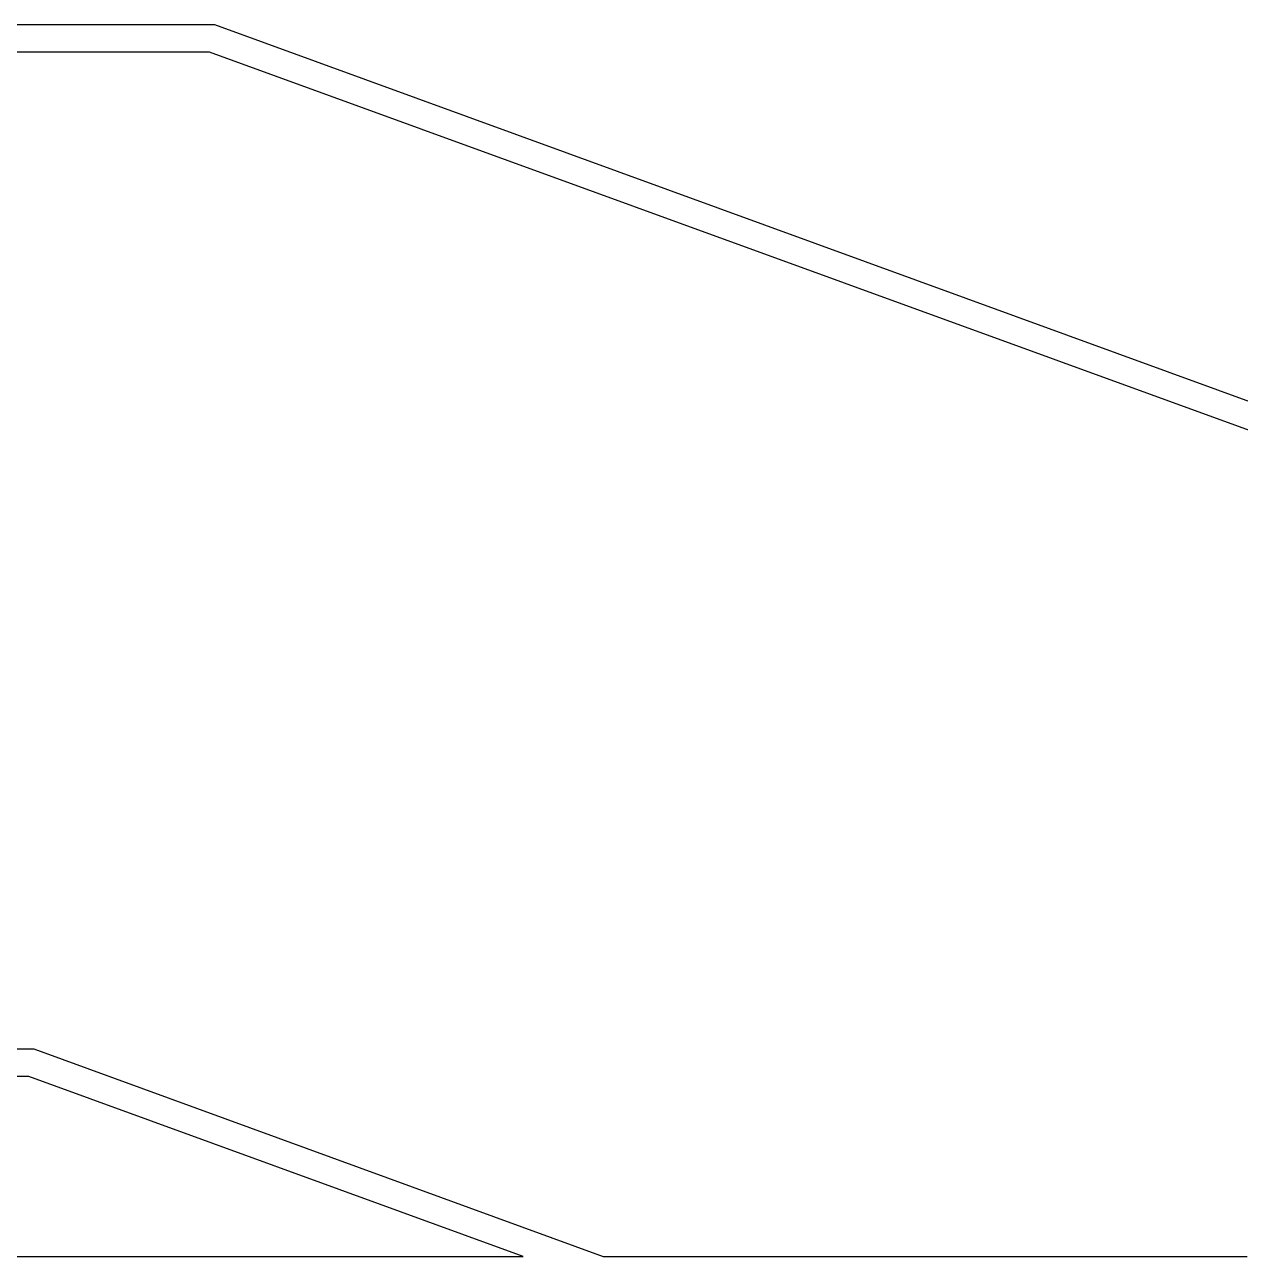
# Model space of a CAD drawing. Extents: x 173.7 to 226.3, y -126 to -74.1.
# Drawn here: x 203.21 to 211.95, y -82.9 to -74.05 of the extents above; entities that cross this region are included whole.
import ezdxf

# ---------------------------------------------------------------- set-up
doc = ezdxf.new("R2010")
doc.units = 0
doc.header["$MEASUREMENT"] = 0
doc.layers.add('BLACK', color=7, linetype='CONTINUOUS')

msp = doc.modelspace()

# ---------------------------------------------------------------- linework, layer by layer
at = {"layer": 'Black'}
for p, q in [((195.424, -74.0503), (204.576, -74.0503)), ((204.576, -74.0503), (213.175, -77.1802)), ((204.541, -74.2473), (195.459, -74.2473)), ((213.075, -77.3534), (204.541, -74.2473)), ((196.722, -81.4101), (203.278, -81.4101)), ((203.278, -81.4101), (207.371, -82.9)), ((203.243, -81.6071), (196.757, -81.6071)), ((206.795, -82.9), (203.243, -81.6071)), ((193.205, -82.9), (206.795, -82.9)), ((207.371, -82.9), (212, -82.9))]:
    msp.add_line(p, q, dxfattribs=at)

doc.saveas('drawing.dxf')
